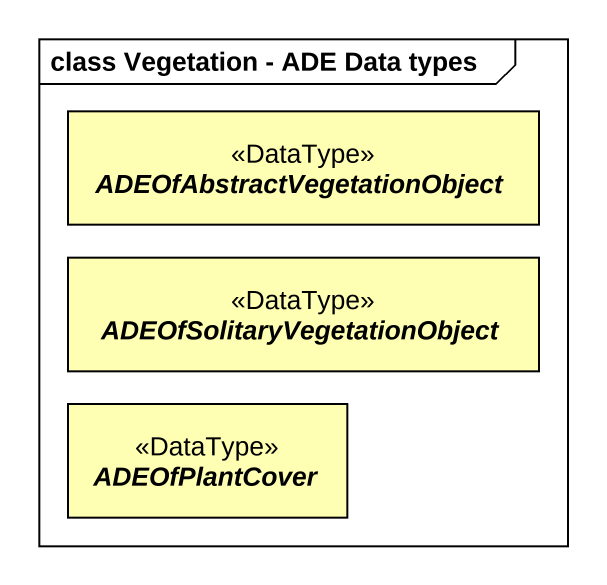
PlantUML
@startuml
mainframe class Vegetation - ADE Data types
hide circle
hide empty members
abstract class "ADEOfAbstractVegetationObject" as ADEOfAbstractVegetationObjec <<DataType>> #FFFFB3
abstract class "ADEOfSolitaryVegetationObject" as ADEOfSolitaryVegetationObjec <<DataType>> #FFFFB3
abstract class ADEOfPlantCover <<DataType>> #FFFFB3
@enduml
